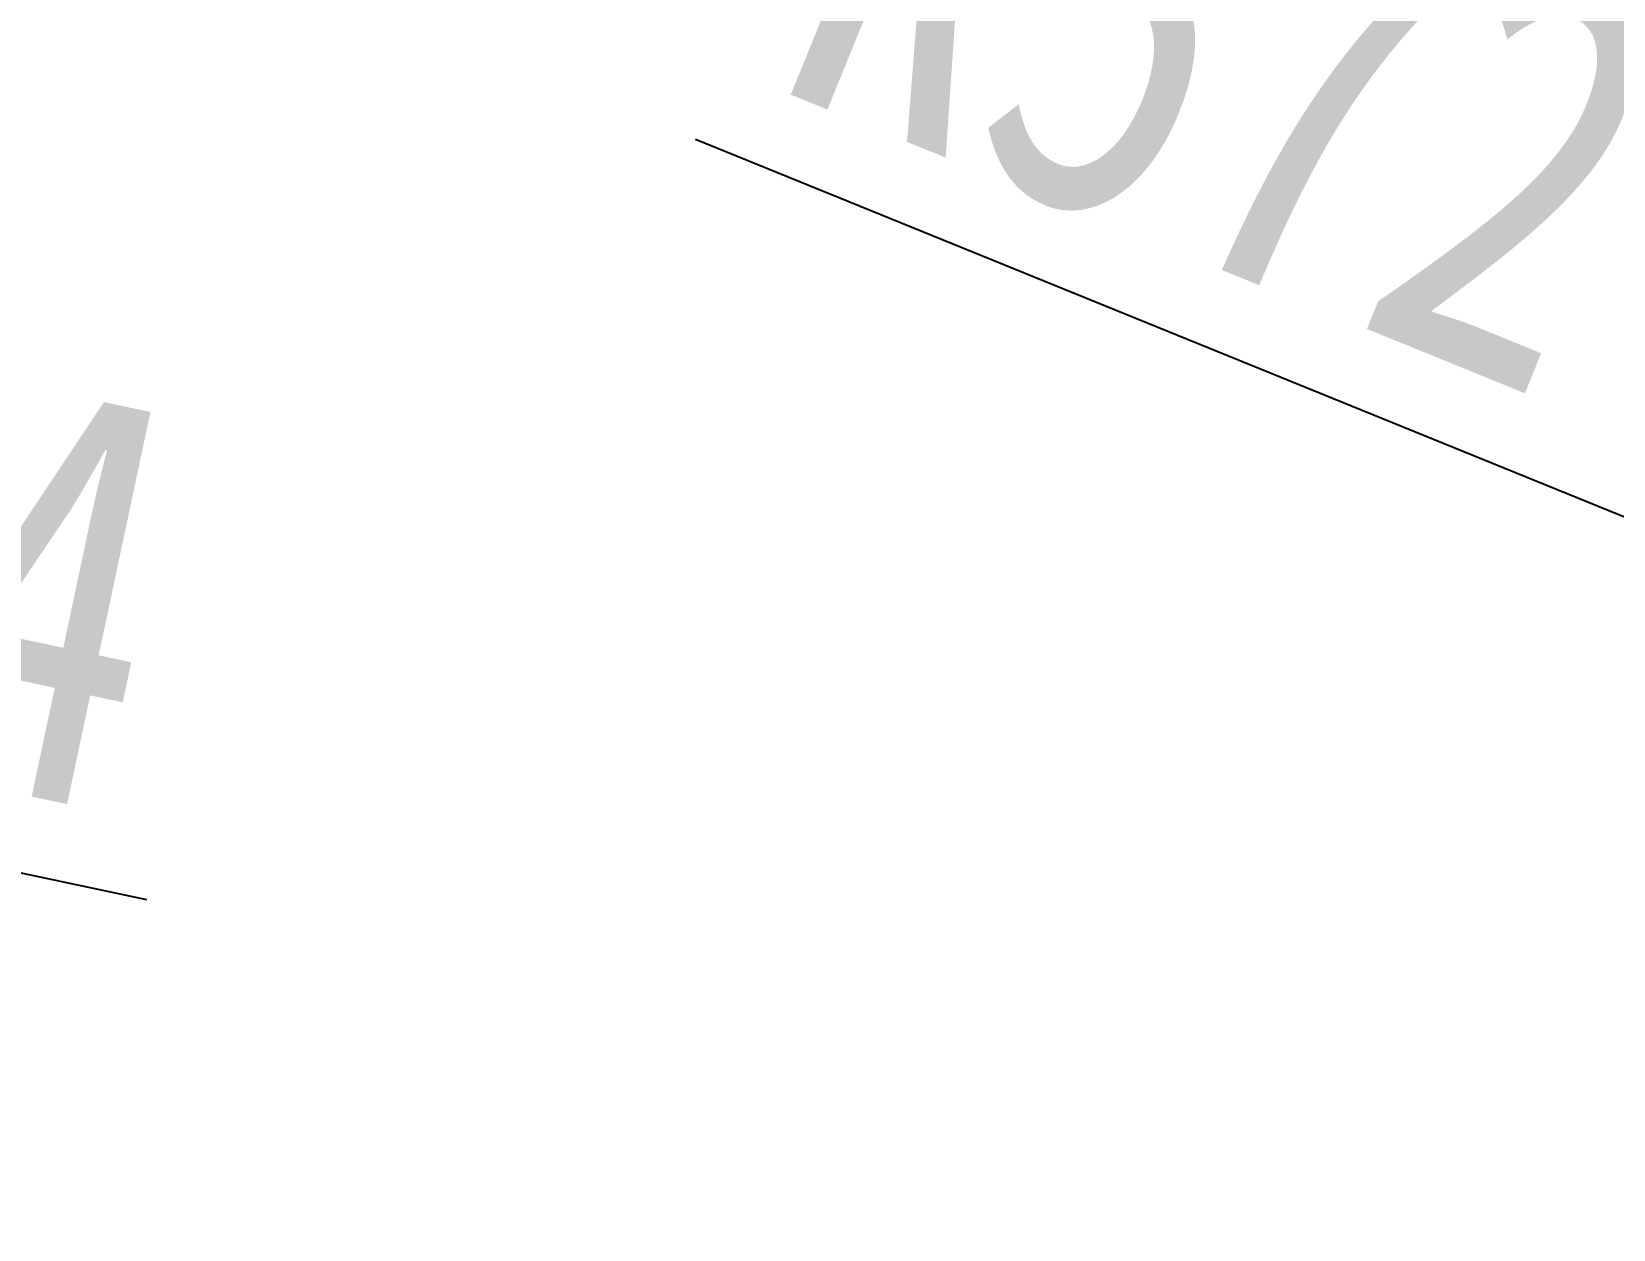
# Model space of a CAD drawing. Header units: millimetres. Extents: x 8 to 22425, y -1213 to 4973.
# Drawn here: x 9156.7 to 9492, y 1474.6 to 1728.6 of the extents above; entities that cross this region are included whole.
import ezdxf

# ---------------------------------------------------------------- set-up
doc = ezdxf.new("R2010")
doc.units = ezdxf.units.MM
doc.header["$PDSIZE"] = -1
doc.styles.get("Standard").update_dxf_attribs({"font": 'hyswlongfangsong.ttf'})
doc.dimstyles.new('ISO-25', dxfattribs={"dimscale": 25, "dimtxt": 3.5, "dimasz": 1.6, "dimexe": 1.25, "dimexo": 0.625, "dimtad": 1, "dimdec": 0, "dimzin": 9, "dimdsep": 46, "dimtxsty": 'Standard', "dimcen": 2.5, "dimadec": 0, "dimazin": 2, "dimtfac": 1, "dimtdec": 0, "dimtofl": 0, "dimtmove": 0, "dimatfit": 3, "dimfxl": 1, "dimarcsym": 0})

# ---------------------------------------------------------------- blocks, each defined once
blk = doc.blocks.new('*D114')
at = {"color": 0, "lineweight": -2, "transparency": 16777216}
blk.add_line((9181.12, 1544.51), (8813.51, 1622.65), dxfattribs=at)
at = {"color": 0, "transparency": 16777216}
blk.add_solid([(8814.9, 1629.17), (8812.13, 1616.13), (8774.39, 1630.97)], dxfattribs=at)
at = {"layer": 'Defpoints', "color": 0, "transparency": 16777216}
for p in [(8774.39, 1630.97), (10255.3, 1316.17)]:
    blk.add_point(p, dxfattribs=at)
at = {"color": 0, "transparency": 16777216, "insert": (9074.1, 1627.96), "char_height": 87.5, "attachment_point": 5, "rotation": 347.9993}
blk.add_mtext('R1514', dxfattribs=at)
blk = doc.blocks.new('*D151')
at = {"color": 0, "lineweight": -2, "transparency": 16777216}
for p, q in [((9297.46, 1705.83), (9688.41, 1546.78)), ((10255.3, 1253.67), (10255.3, 1378.67)), ((10192.8, 1316.17), (10317.8, 1316.17))]:
    blk.add_line(p, q, dxfattribs=at)
at = {"color": 0, "transparency": 16777216}
blk.add_solid([(9690.92, 1552.96), (9685.9, 1540.61), (9725.46, 1531.71)], dxfattribs=at)
at = {"layer": 'Defpoints', "color": 0, "transparency": 16777216}
for p in [(9725.46, 1531.71), (10255.3, 1316.17)]:
    blk.add_point(p, dxfattribs=at)
at = {"color": 0, "transparency": 16777216, "insert": (9410.76, 1723.83), "char_height": 87.5, "attachment_point": 5, "rotation": 337.8633}
blk.add_mtext('R572', dxfattribs=at)

msp = doc.modelspace()

# ---------------------------------------------------------------- dimensions: what is measured, and where the dimension line sits
for mpoint, picture, middle in [((9725.46, 1531.71), '*D151', (9388.39, 1668.83)), ((8774.39, 1630.97), '*D114', (9061.76, 1569.88))]:
    dim = msp.add_radius_dim(center=(10255.3, 1316.17), mpoint=mpoint, dimstyle='ISO-25')
    dim.commit()
    dim.dimension.update_dxf_attribs({"geometry": picture, "text_midpoint": middle, "dimtype": 164})

doc.saveas('drawing.dxf')
